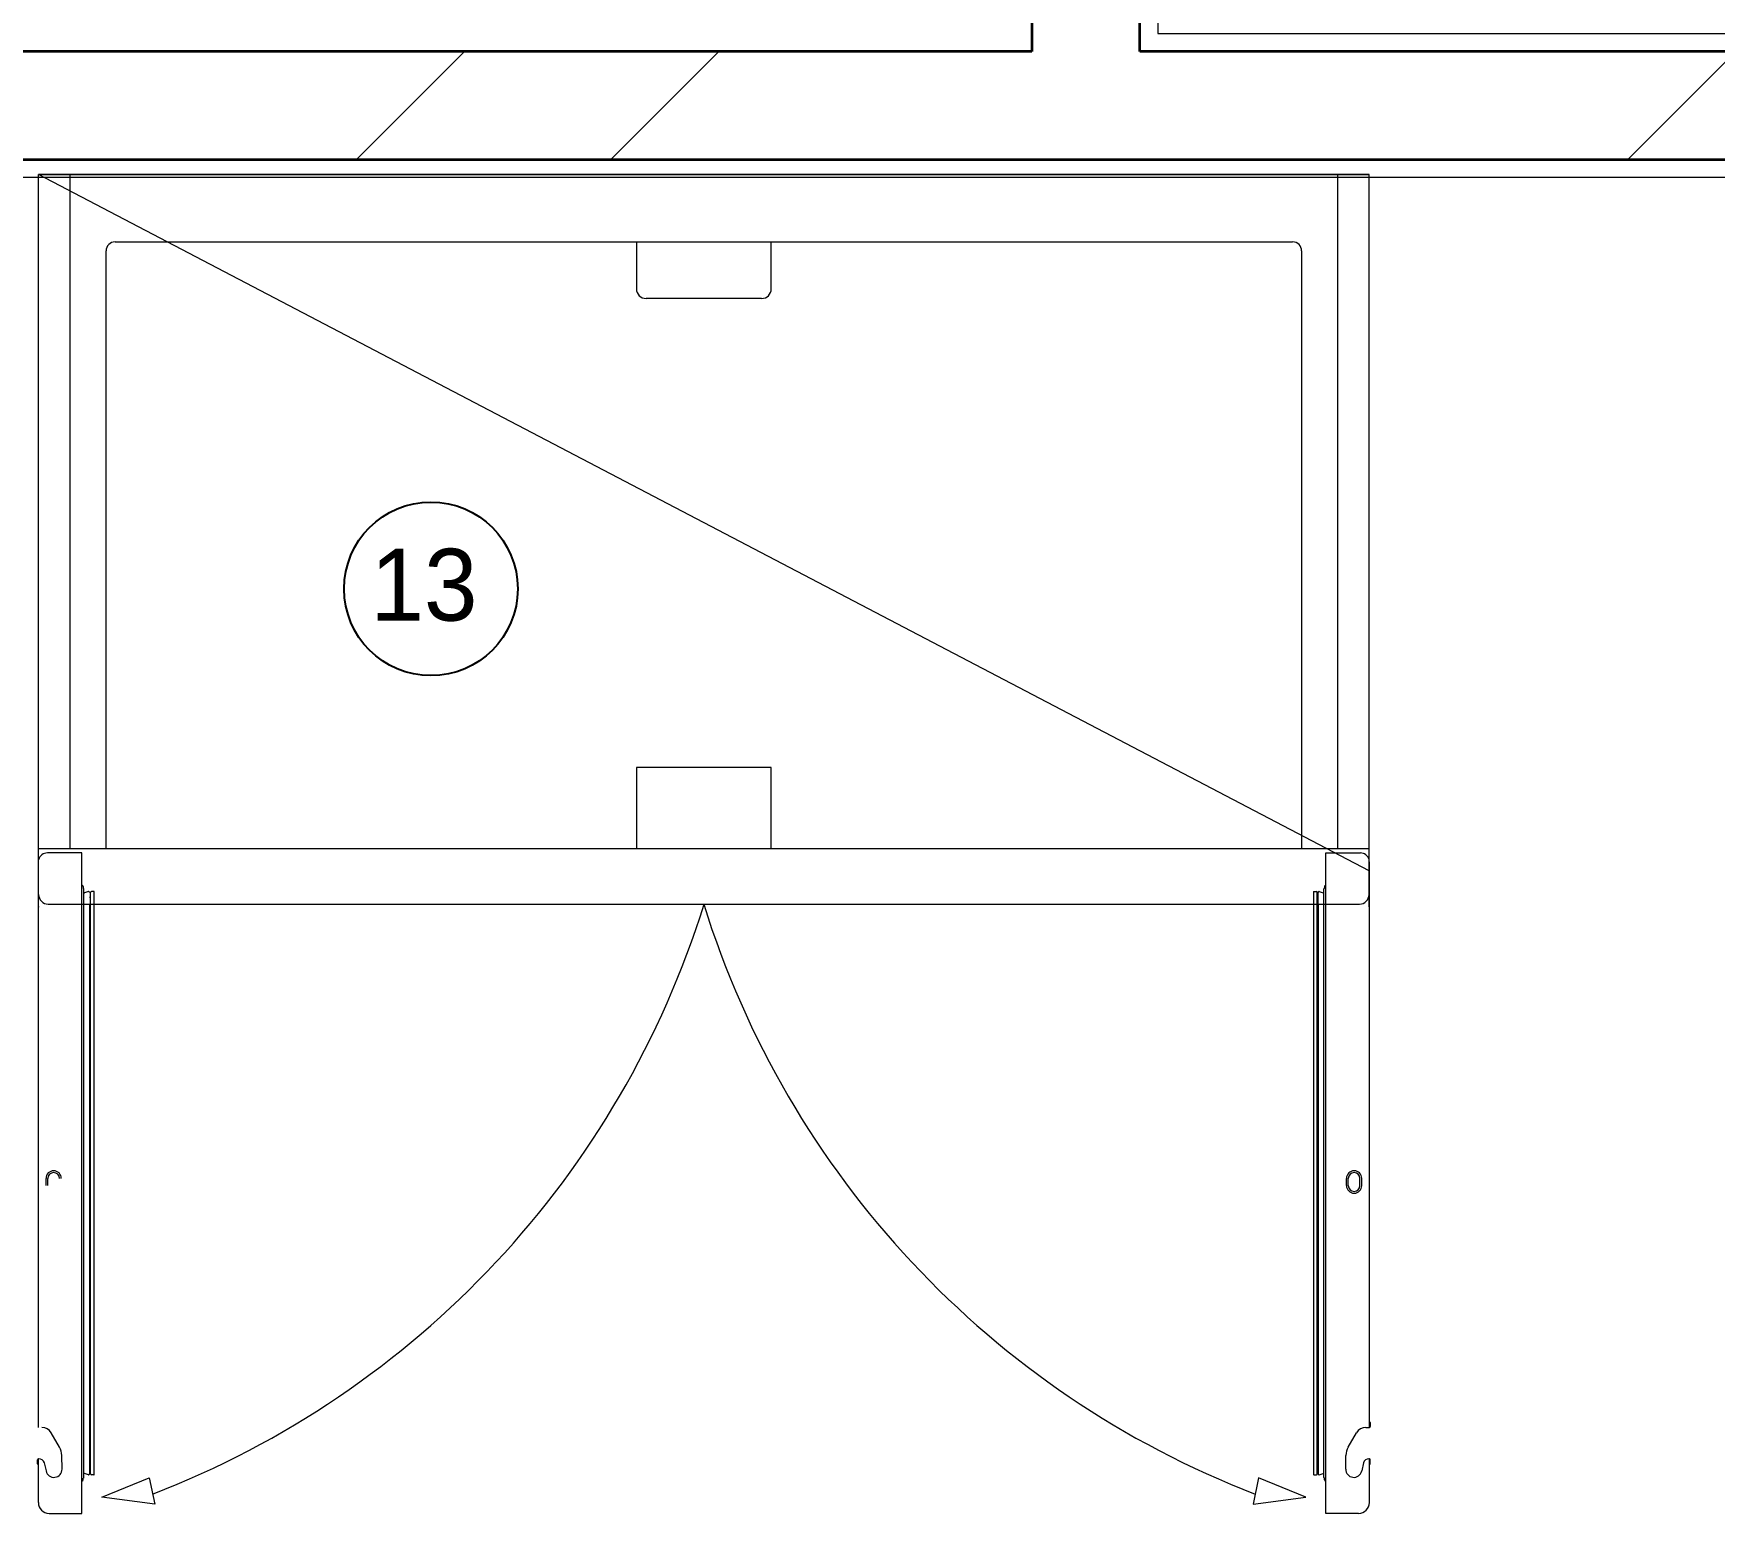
# Model space of a CAD drawing. Header units: millimetres. Extents: x -34838 to 729576, y -214038 to 121482.
# Drawn here: x 608130 to 610000, y -46688 to -45041 of the extents above; entities that cross this region are included whole.
import ezdxf

# ---------------------------------------------------------------- set-up
doc = ezdxf.new("R2010")
doc.units = ezdxf.units.MM
doc.header["$MEASUREMENT"] = 0
for name, color, linetype, lineweight in [('Oborydovanie', 5, 'Continuous', 9), ('АБ _ 0 _ СТІНИ _ ЗОВНІШНІ .3D_Ном._пера__27', 7, 'Continuous', 35), ('АП _ ТЕП _ ЗОНИ ПРИМІЩЕНЬ .3D_Ном._пера__122', 255, 'Continuous', 0), ('ОБОРУДОВАНИЕ', 5, 'Continuous', 15)]:
    doc.layers.add(name, color=color, linetype=linetype, lineweight=lineweight)
doc.layers.add('АБ _ 0 _ СТІНИ _ ЗОВНІШНІ .3D', color=7, linetype='Continuous')
pattern_1 = [(45, (0, 0), (-707.107, 707.107), []), (45, (-141.4, 141.4), (-707.107, 707.107), [])]
pattern_2 = [(45, (526180, -54234.5), (-707.107, 707.107), []), (45, (526038.5, -54093.1), (-707.107, 707.107), [])]

# ---------------------------------------------------------------- blocks, each defined once
blk = doc.blocks.new('Стена_48_4', base_point=(83120.8, 12160))
at = {"layer": 'АБ _ 0 _ СТІНИ _ ЗОВНІШНІ .3D', "linetype": 'Continuous', "lineweight": 0, "true_color": 0x000000}
h = blk.add_hatch(dxfattribs=at)
h.set_pattern_fill('М___ЦЕГЛА_ОБЛИЧКУВАЛЬНА__3E', color=18, style=0, pattern_type=2)
h.set_pattern_definition(pattern_1)
h.paths.add_polyline_path([(83060.8, 12160), (83060.8, 9193.3), (83180.8, 9193.3), (83180.8, 12160)])
h = blk.add_hatch(dxfattribs=at)
h.set_pattern_fill('М___ЦЕГЛА_ОБЛИЧКУВАЛЬНА__3E', color=18, style=0, pattern_type=2)
h.set_pattern_definition(pattern_1)
h.paths.add_polyline_path([(83060.8, 9173.3), (83180.8, 9173.3), (83180.8, 9193.3), (83060.8, 9193.3)])
at = {"layer": 'АБ _ 0 _ СТІНИ _ ЗОВНІШНІ .3D_Ном._пера__27', "color": 7, "linetype": 'Continuous', "lineweight": 35}
for p, q in [((83060.8, 12160), (83060.8, 9193.3)), ((83180.8, 9193.3), (83180.8, 12160)), ((83060.8, 9193.3), (83060.8, 9173.3)), ((83180.8, 9173.3), (83180.8, 9193.3))]:
    blk.add_line(p, q, dxfattribs=at)

msp = doc.modelspace()

# ---------------------------------------------------------------- hatches: boundary and pattern name
at = {"layer": 'АБ _ 0 _ СТІНИ _ ЗОВНІШНІ .3D', "linetype": 'Continuous', "lineweight": 0, "true_color": 0x000000}
h = msp.add_hatch(dxfattribs=at)
h.set_pattern_fill('М___ЦЕГЛА_ОБЛИЧКУВАЛЬНА__3E', color=18, style=0, pattern_type=2)
h.set_pattern_definition(pattern_2)
h.paths.add_polyline_path([(607382.3, -45181.2), (609240.7, -45181.2), (609240.7, -45061.2), (607382.3, -45061.2)])
h = msp.add_hatch(dxfattribs=at)
h.set_pattern_fill('М___ЦЕГЛА_ОБЛИЧКУВАЛЬНА__3E', color=18, style=0, pattern_type=2)
h.set_pattern_definition(pattern_2)
h.paths.add_polyline_path([(609240.7, -45181.2), (609360.7, -45181.2), (609360.7, -45061.2), (609240.7, -45061.2)])
h = msp.add_hatch(dxfattribs=at)
h.set_pattern_fill('М___ЦЕГЛА_ОБЛИЧКУВАЛЬНА__3E', color=18, style=0, pattern_type=2)
h.set_pattern_definition(pattern_2)
h.paths.add_polyline_path([(609360.7, -45181.2), (611990, -45181.2), (611990, -45061.2), (609360.7, -45061.2)])

# ---------------------------------------------------------------- linework, layer by layer
at = {"color": 6}
msp.add_circle((608572.2, -45659.1), 96.6, dxfattribs=at)
at = {"layer": 'Oborydovanie', "color": 1}
for p, q in [((608135.8, -45999.3), (608135.8, -45198)), ((608135.8, -45198), (609615.8, -45198)), ((608170.8, -45948), (608170.8, -45198)), ((609580.8, -45198), (609580.8, -45948)), ((609615.8, -45999.3), (609615.8, -45198)), ((608210.8, -45948), (608210.8, -45283)), ((608220.8, -45273), (609530.8, -45273)), ((608800.8, -45273), (608800.8, -45325.3)), ((608950.8, -45325.3), (608950.8, -45273)), ((609540.8, -45283), (609540.8, -45948)), ((608940.1, -45336), (608811.5, -45336)), ((608135.8, -45948), (609615.8, -45948)), ((608184, -45953), (608145.5, -45953)), ((608184, -46688), (608184, -45953)), ((609567.7, -46688), (609567.7, -45953)), ((609567.7, -45953), (609606.2, -45953)), ((608135.5, -46592.4), (608135.5, -45963)), ((609616.2, -46592.4), (609616.2, -45963)), ((608185.5, -45990.5), (608185.5, -45992.2)), ((608185.9, -45992.4), (608185.5, -45992.2)), ((608186.2, -46648.1), (608186.2, -45992.9)), ((609565.4, -46648.1), (609565.4, -45992.9)), ((609565.7, -45992.4), (609566.2, -45992.2)), ((609566.2, -45990.5), (609566.2, -45992.2)), ((608146.5, -46010), (609605.1, -46010)), ((608186.3, -45997.1), (608186.2, -45997.1)), ((608191.2, -45996.1), (608186.9, -45997.4)), ((608192.4, -46010), (608192.5, -46644)), ((608193.5, -46003), (608192.5, -46002.3)), ((608193.5, -46644), (608193.5, -45997)), ((608197.3, -45996), (608194.5, -45996)), ((608197.5, -46644.9), (608197.5, -45996.2)), ((609554.2, -46644.9), (609554.2, -45996.2)), ((609554.3, -45996), (609557.2, -45996)), ((609558.2, -46644), (609558.2, -45997)), ((609558.2, -46003), (609559.2, -46002.3)), ((609559.2, -46010), (609559.2, -45997)), ((609559.2, -46010), (609559.2, -46644)), ((609560.4, -45996.1), (609564.8, -45997.4)), ((609565.4, -45997.1), (609565.4, -45997.1)), ((608144, -46323.2), (608144, -46315.2)), ((608146, -46323.2), (608146, -46315.2)), ((609590.7, -46323.2), (609590.7, -46315.2)), ((609592.7, -46323.2), (609592.7, -46315.2)), ((609605.7, -46323.2), (609605.7, -46315.2)), ((609607.7, -46323.2), (609607.7, -46315.2)), ((609612.3, -46592.4), (609616.2, -46592.4)), ((609616.3, -46586.4), (609616.7, -46586.4)), ((609617.2, -46586.9), (609617.2, -46591.4)), ((608159, -46614.3), (608149.8, -46598.4)), ((609592.6, -46614.3), (609601.9, -46598.4)), ((608134.5, -46632.9), (608134.5, -46628.4)), ((608135.5, -46676), (608135.5, -46627.4)), ((608135.5, -46627.4), (608136.1, -46627.4)), ((608142.1, -46631.6), (608144.1, -46640.7)), ((608161.9, -46638.7), (608161.6, -46623.5)), ((609589.8, -46638.7), (609590.1, -46623.5)), ((609609.5, -46631.6), (609607.6, -46640.7)), ((609616.2, -46627.4), (609615.6, -46627.4)), ((609616.2, -46676), (609616.2, -46627.4)), ((609617.2, -46632.9), (609617.2, -46628.4)), ((608135.4, -46633.4), (608135, -46633.4)), ((608185.9, -46648.6), (608185.5, -46648.8)), ((608185.5, -46650.5), (608185.5, -46648.8)), ((608186.3, -46643.9), (608186.2, -46643.9)), ((608191.2, -46645), (608186.9, -46643.6)), ((608193.5, -46638), (608192.5, -46638.7)), ((608197.3, -46645), (608194.5, -46645)), ((608206.1, -46670), (608258.7, -46648.4)), ((608258.7, -46648.4), (608265, -46677.9)), ((609492.9, -46648.4), (609486.7, -46677.9)), ((609545.5, -46670), (609492.9, -46648.4)), ((609554.3, -46645), (609557.2, -46645)), ((609558.2, -46638), (609559.2, -46638.7)), ((609560.4, -46645), (609564.8, -46643.6)), ((609565.4, -46643.9), (609565.4, -46643.9)), ((609565.7, -46648.6), (609566.2, -46648.8)), ((609566.2, -46650.5), (609566.2, -46648.8)), ((609616.3, -46633.4), (609616.7, -46633.4)), ((608265, -46677.9), (608206.1, -46670)), ((609486.7, -46677.9), (609545.5, -46670)), ((608147.5, -46688), (608184, -46688)), ((609604.2, -46688), (609567.7, -46688))]:
    msp.add_line(p, q, dxfattribs=at)
msp.add_lwpolyline([(608800.8, -45948), (608950.8, -45948), (608950.8, -45858), (608800.8, -45858)], close=True, dxfattribs=at)
for centre, radius, start, end in [((608220.8, -45283), 10, 90, 180), ((609530.8, -45283), 10, 0, 90), ((608811.5, -45325.3), 10.7, 180, 270), ((608940.1, -45325.3), 10.7, 270, 0), ((608145.5, -45963), 10, 90, 164.6832), ((609606.2, -45963), 10, 15.3168, 90), ((608184, -45990.5), 1.5, 0, 90), ((608185.7, -45992.9), 0.5, 0.2684, 64), ((609565.9, -45992.9), 0.5, 116, 179.7316), ((609567.7, -45990.5), 1.5, 90, 180), ((608146.5, -45999.3), 10.7, 180, 270), ((608186.7, -45996.9), 0.5, 205.7316, 286.953), ((608191.5, -45997), 1, 359.9937, 104.1371), ((608194.5, -45997), 1, 90, 180), ((608197.3, -45996.2), 0.15, 0, 90), ((607890.6, -45704.1), 1031.8, 291.1339, 342.7536), ((609861.1, -45704.1), 1031.8, 197.2464, 248.8661), ((609554.3, -45996.2), 0.15, 90, 180), ((609557.2, -45997), 1, 0, 90), ((609560.2, -45997), 1, 75.8629, 180.0063), ((609564.9, -45996.9), 0.5, 253.047, 334.2684), ((609605.1, -45999.3), 10.7, 270, 0), ((608152.5, -46315.2), 8.5, 0, 180), ((608152.5, -46315.2), 6.5, 0, 180), ((609599.2, -46315.2), 8.5, 0, 180), ((609599.2, -46315.2), 6.5, 0, 180), ((609599.2, -46323.2), 8.5, 180, 0), ((609599.2, -46323.2), 6.5, 180, 0), ((608139.4, -46604.4), 12, 30.1711, 90), ((609612.3, -46604.4), 12, 90, 149.8289), ((609616.2, -46591.4), 1, 270, 0), ((609616.7, -46586.9), 0.5, 0, 90), ((608135.5, -46628.4), 1, 90, 180), ((608136.1, -46633.9), 6.5, 21.0348, 90), ((608142.6, -46623.9), 19, 1.0052, 30.1711), ((609609, -46623.9), 19, 149.8289, 178.9948), ((609615.6, -46633.9), 6.5, 90, 158.9652), ((609616.2, -46628.4), 1, 0, 90), ((608135, -46632.9), 0.5, 180, 270), ((608152.9, -46638.9), 9, 191.9683, 1.0052), ((608185.7, -46648.1), 0.5, 296, 359.7316), ((608186.7, -46644.1), 0.5, 73.047, 154.2684), ((608191.5, -46644), 1, 255.8629, 0.0063), ((608194.5, -46644), 1, 180, 270), ((608197.3, -46644.9), 0.15, 270, 360), ((609554.3, -46644.9), 0.15, 180, 270), ((609557.2, -46644), 1, 270, 0), ((609560.2, -46644), 1, 179.9937, 284.1371), ((609564.9, -46644.1), 0.5, 25.7316, 106.953), ((609565.9, -46648.1), 0.5, 180.2684, 244), ((609598.8, -46638.9), 9, 178.9948, 348.0317), ((609616.7, -46632.9), 0.5, 270, 0), ((608184, -46650.5), 1.5, 270, 0), ((609567.7, -46650.5), 1.5, 180, 270), ((608147.5, -46676), 12, 180, 270), ((609604.2, -46676), 12, 270, 0)]:
    msp.add_arc(centre, radius, start, end, dxfattribs=at)
msp.add_point((608135.8, -46013), dxfattribs=at)
at = {"layer": 'АБ _ 0 _ СТІНИ _ ЗОВНІШНІ .3D_Ном._пера__27', "color": 7, "linetype": 'Continuous', "lineweight": 35}
for p, q in [((609240.7, -45041.2), (609240.7, -45061.2)), ((609360.7, -45061.2), (609360.7, -45041.2)), ((609240.7, -45061.2), (607382.3, -45061.2)), ((611990, -45061.2), (609360.7, -45061.2)), ((607382.3, -45181.2), (609240.7, -45181.2)), ((609240.7, -45181.2), (609360.7, -45181.2)), ((609360.7, -45181.2), (611990, -45181.2))]:
    msp.add_line(p, q, dxfattribs=at)
at = {"layer": 'АП _ ТЕП _ ЗОНИ ПРИМІЩЕНЬ .3D_Ном._пера__122', "color": 255, "linetype": 'Continuous', "lineweight": 0}
msp.add_line((611990, -45201.2), (604200, -45201.2), dxfattribs=at)
at = {"layer": 'АП _ ТЕП _ ЗОНИ ПРИМІЩЕНЬ .3D_Ном._пера__122', "color": 255, "linetype": 'Continuous', "lineweight": 0, "flags": 128}
msp.add_lwpolyline([(609380.7, -45041.2), (611990, -45041.2), (611990, -42074.5), (610360, -42074.5), (610360, -42414.5), (610360, -42459.5), (609380.7, -42459.5)], close=True, dxfattribs=at)
at = {"layer": 'ОБОРУДОВАНИЕ', "color": 1}
for p, q in [((608135.8, -46013), (608135.8, -45198)), ((609615.8, -45198.1), (608135.8, -45198)), ((609615.8, -45973.1), (608135.8, -45198)), ((609615.8, -46013.1), (609615.8, -45198.1))]:
    msp.add_line(p, q, dxfattribs=at)

# ---------------------------------------------------------------- block references
at = {"layer": 'АБ _ 0 _ СТІНИ _ ЗОВНІШНІ .3D', "color": 7, "lineweight": 20}
msp.add_blockref('Стена_48_4', (609300.7, -42074.5), dxfattribs=at)

# ---------------------------------------------------------------- texts
at = {"color": 6, "insert": (608336.9, -45614.5), "char_height": 80, "attachment_point": 1}
msp.add_mtext_dynamic_manual_height_columns('\\pxqc;13', width=455.137, gutter_width=12.5, heights=[80], dxfattribs=at)

doc.saveas('drawing.dxf')
